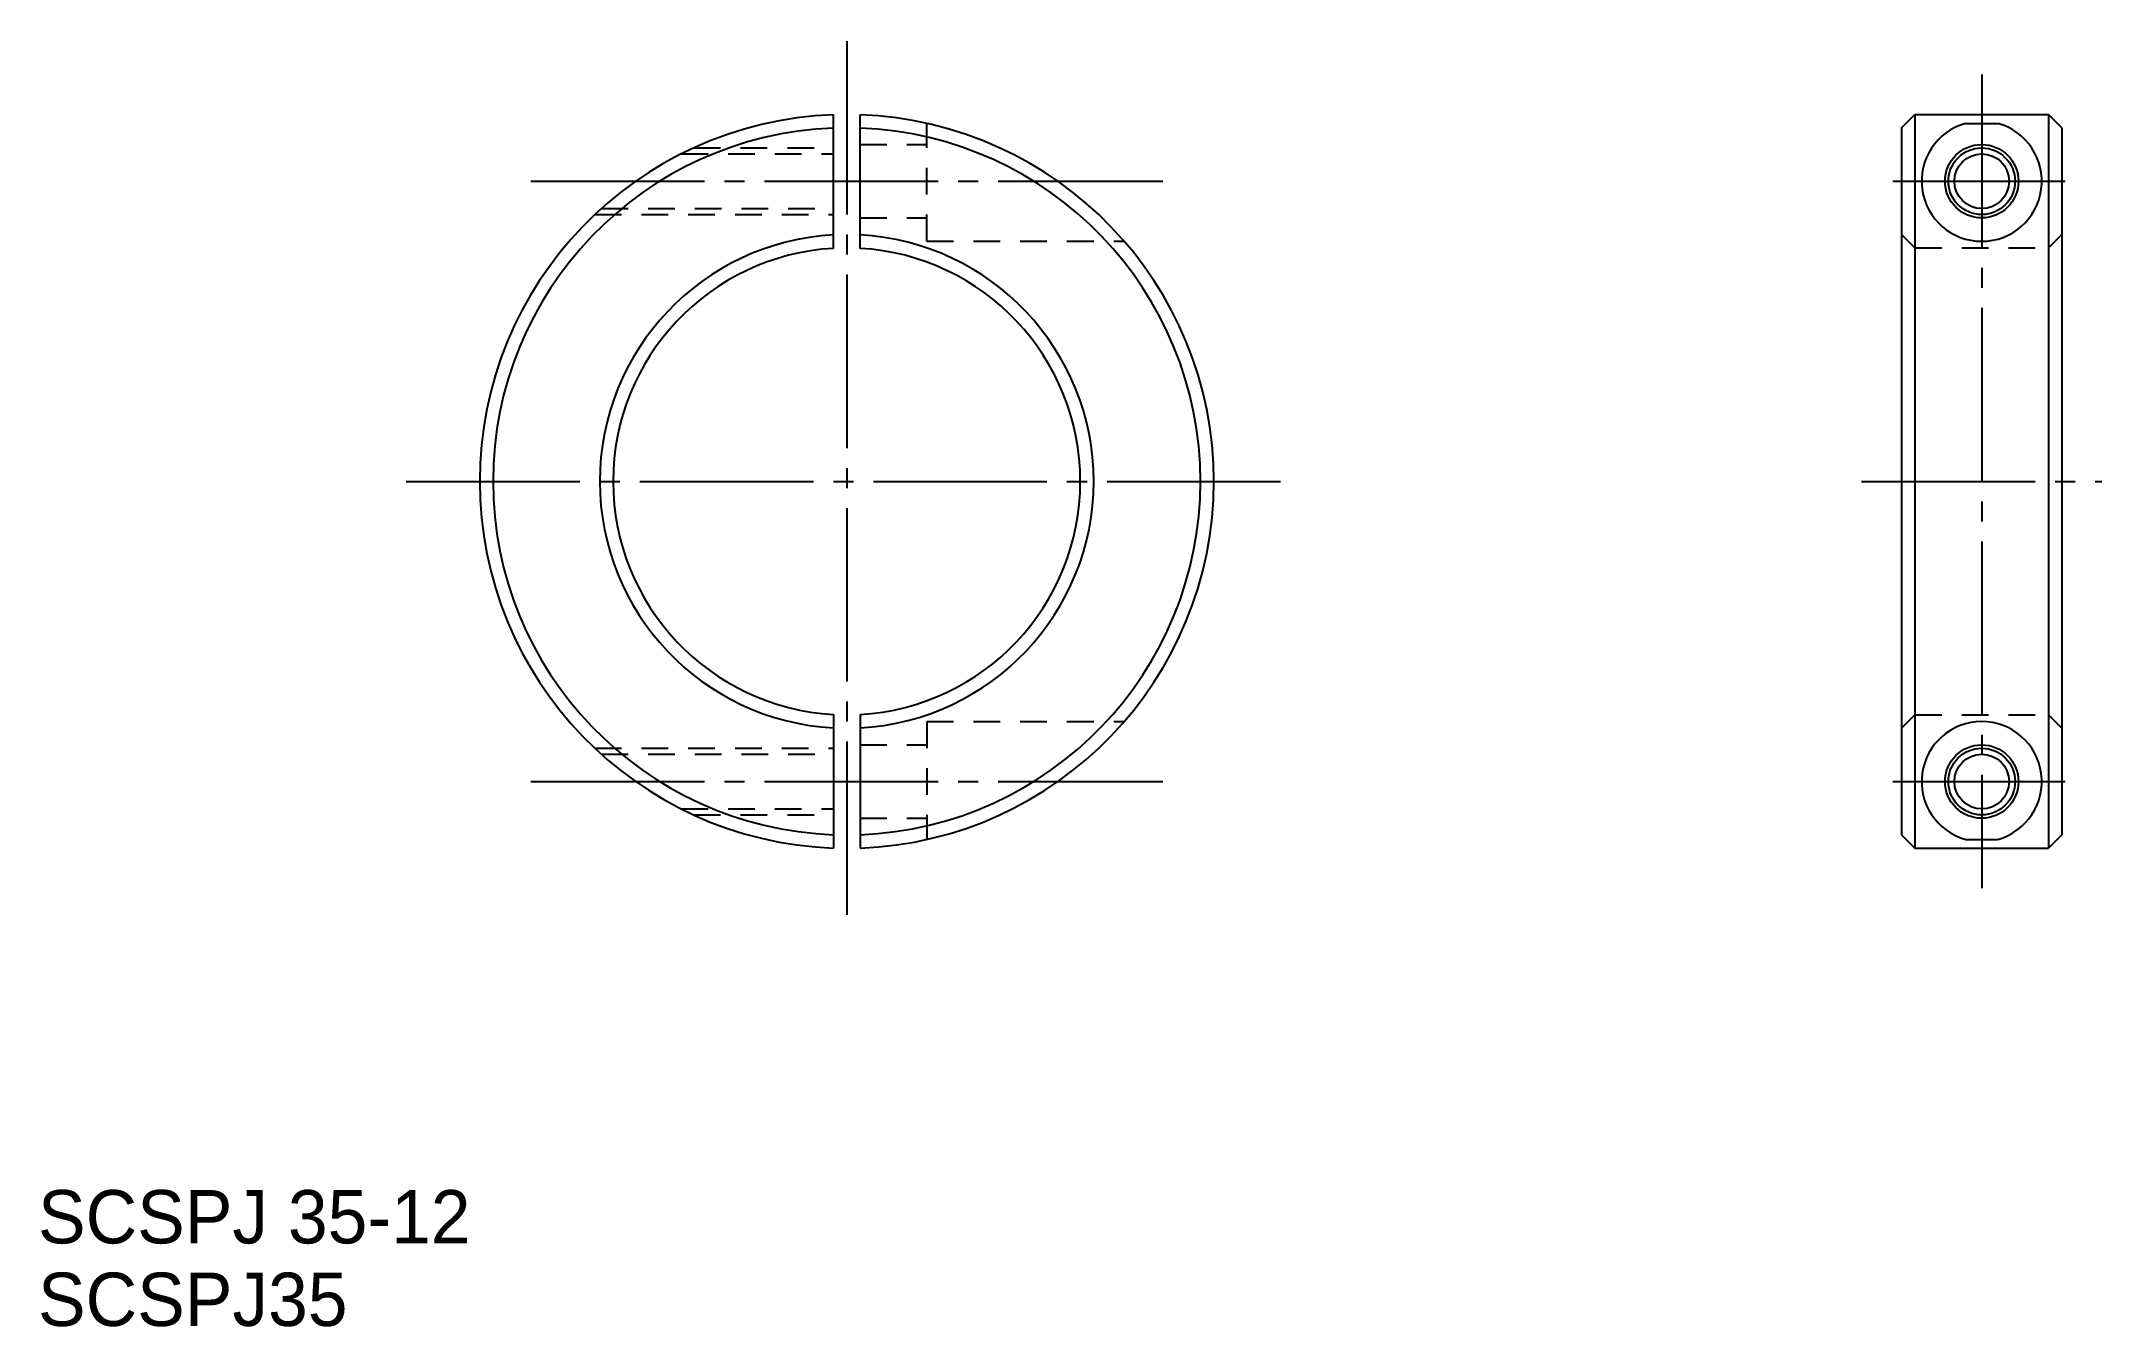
# Model space of a CAD drawing. Extents: x 35 to 189, y 166 to 262.
import ezdxf

# ---------------------------------------------------------------- set-up
doc = ezdxf.new("R2010")
doc.units = 0
doc.linetypes.add('CENTER', pattern=[17.5, 13, -1.5, 1.5, -1.5])
doc.linetypes.add('DASHED', pattern=[3.5, 2, -1.5])
doc.layers.get('0').update_dxf_attribs({"linetype": 'CONTINUOUS'})
doc.layers.add('CENTER', color=1, linetype='CENTER')

msp = doc.modelspace()

# ---------------------------------------------------------------- linework, layer by layer
at = {"color": 7, "linetype": 'CONTINUOUS'}
for p, q in [((94.26, 246.69), (94.26, 256.7)), ((96.26, 246.69), (96.26, 256.7)), ((174.29, 255.72), (175.29, 256.72)), ((175.29, 256.72), (175.29, 201.72)), ((175.29, 256.72), (185.29, 256.72)), ((185.29, 256.72), (185.29, 201.72)), ((186.29, 255.72), (185.29, 256.72)), ((174.29, 255.72), (174.29, 202.72)), ((179.09, 256.06), (181.48, 256.06)), ((186.29, 255.72), (186.29, 202.72)), ((94.26, 211.75), (94.26, 201.74)), ((96.26, 211.75), (96.26, 201.74)), ((174.29, 202.72), (175.29, 201.72)), ((179.09, 202.38), (181.48, 202.38)), ((186.29, 202.72), (185.29, 201.72)), ((175.29, 201.72), (185.29, 201.72))]:
    msp.add_line(p, q, dxfattribs=at)
at = {"color": 3, "linetype": 'DASHED'}
for p, q in [((101.26, 247.22), (101.26, 256.06)), ((82.87, 253.77), (94.26, 253.77)), ((83.81, 254.22), (94.26, 254.22)), ((96.26, 254.47), (101.26, 254.47)), ((76.39, 249.22), (94.26, 249.22)), ((76.88, 249.67), (94.26, 249.67)), ((96.26, 248.97), (101.26, 248.97)), ((101.26, 247.22), (116.05, 247.22)), ((175.29, 246.72), (174.29, 247.72)), ((186.29, 247.72), (185.29, 246.72)), ((175.29, 246.72), (185.29, 246.72)), ((175.29, 211.72), (174.29, 210.72)), ((175.29, 211.72), (185.29, 211.72)), ((186.29, 210.72), (185.29, 211.72)), ((101.26, 211.22), (116.05, 211.22)), ((101.26, 211.22), (101.26, 202.38)), ((76.39, 209.22), (94.26, 209.22)), ((76.88, 208.77), (94.26, 208.77)), ((96.26, 209.47), (101.26, 209.47)), ((82.87, 204.67), (94.26, 204.67)), ((83.81, 204.22), (94.26, 204.22)), ((96.26, 203.97), (101.26, 203.97))]:
    msp.add_line(p, q, dxfattribs=at)
for p, q in [((174.29, 243.72), (174.29, 243.72)), ((174.29, 229.22), (174.29, 229.22))]:
    msp.add_line(p, q)
at = {"color": 7, "linetype": 'CONTINUOUS'}
for centre, radius in [((180.29, 251.72), 2.75), ((180.29, 251.72), 2.05), ((180.29, 206.72), 2.75), ((180.29, 206.72), 2.05)]:
    msp.add_circle(centre, radius, dxfattribs=at)
at = {"color": 3, "linetype": 'CONTINUOUS'}
for centre in [(180.29, 251.72), (180.29, 206.72)]:
    msp.add_circle(centre, 2.5, dxfattribs=at)
at = {"color": 7, "linetype": 'CONTINUOUS'}
for centre, radius, start, end in [((95.26, 229.22), 27.5, 92.0839, 267.9161), ((95.26, 229.22), 27.5, 272.0839, 87.9161), ((95.26, 229.22), 26.5, 92.1626, 267.8374), ((95.26, 229.22), 26.5, 272.1626, 87.8374), ((180.29, 251.72), 4.5, 105.4457, 74.5543), ((95.26, 229.22), 18.5, 93.0986, 266.9014), ((95.26, 229.22), 18.5, 273.0986, 86.9014), ((95.26, 229.22), 17.5, 93.2758, 266.7242), ((95.26, 229.22), 17.5, 273.2758, 86.7242), ((180.29, 206.72), 4.5, 285.4457, 254.5543)]:
    msp.add_arc(centre, radius, start, end, dxfattribs=at)
at = {"layer": 'CENTER', "color": 1, "linetype": 'CENTER'}
for p, q in [((95.26, 262.22), (95.26, 196.22)), ((180.29, 259.72), (180.29, 198.72)), ((71.6, 251.72), (118.93, 251.72)), ((173.63, 251.72), (186.55, 251.72)), ((62.26, 229.22), (128.26, 229.22)), ((171.29, 229.22), (189.29, 229.22)), ((71.6, 206.72), (118.93, 206.72)), ((173.63, 206.72), (186.55, 206.72))]:
    msp.add_line(p, q, dxfattribs=at)

# ---------------------------------------------------------------- texts
for s, p in [('SCSPJ 35-12', (34.67, 172.1)), ('SCSPJ35', (34.67, 165.91))]:
    msp.add_text(s, height=4).set_placement(p)

doc.saveas('drawing.dxf')
